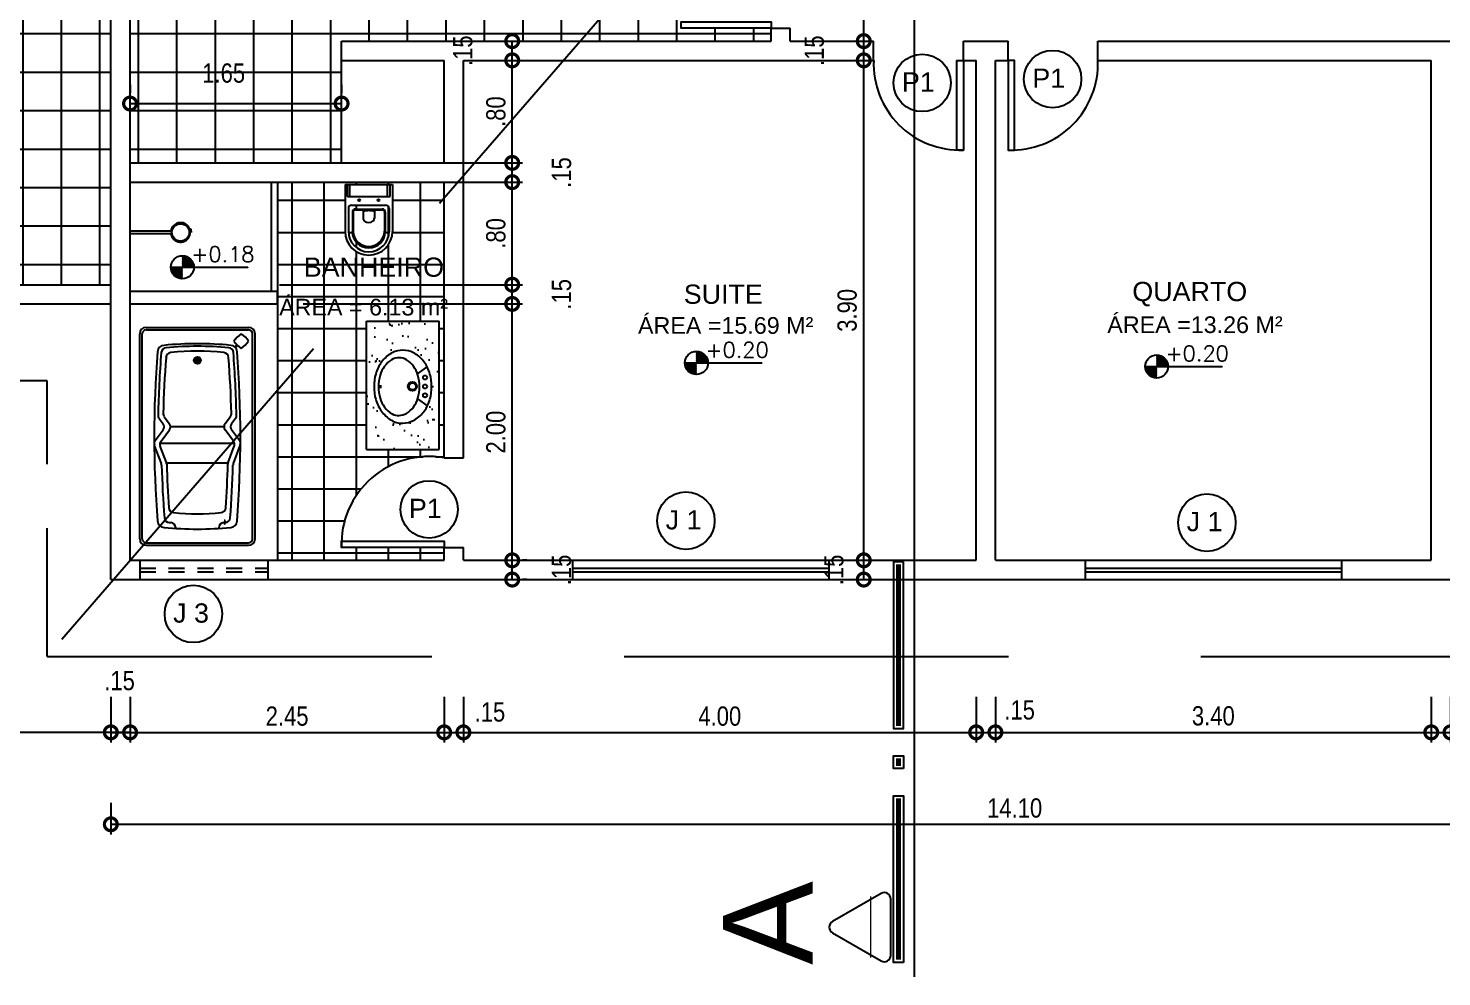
# Model space of a CAD drawing. Extents: x -109 to 1815, y -14679 to 345.
# Drawn here: x 87.94 to 98.97, y -5.56 to 1.84 of the extents above; entities that cross this region are included whole.
import ezdxf
from ezdxf.enums import TextEntityAlignment as Align

# ---------------------------------------------------------------- set-up
doc = ezdxf.new("R2010")
doc.units = 0
doc.header["$MEASUREMENT"] = 0
doc.linetypes.add('HIDDEN', pattern=[0.375, 0.25, -0.125])
doc.layers.get('0').update_dxf_attribs({"linetype": 'CONTINUOUS'})
doc.layers.get('DEFPOINTS').update_dxf_attribs({"linetype": 'CONTINUOUS'})
for name, color, linetype in [('corte-esq-ext', 1, 'CONTINUOUS'), ('ESPECARQ', 1, 'CONTINUOUS'), ('ESQUADRIA', 2, 'CONTINUOUS'), ('JANELA', 3, 'CONTINUOUS'), ('L_DECA', 7, 'CONTINUOUS'), ('PAREDE', 6, 'CONTINUOUS'), ('PEÇWC', 1, 'CONTINUOUS'), ('PILAR', 5, 'CONTINUOUS'), ('PORTA', 3, 'CONTINUOUS'), ('PROJCASA', 3, 'HIDDEN'), ('VARANDA', 1, 'CONTINUOUS')]:
    doc.layers.add(name, color=color, linetype=linetype)
doc.styles.add('CORTE', font='BOLD.SHX', dxfattribs={"height": 0.15})
doc.styles.add('PRANCHA', font='AVANT.SHX', dxfattribs={"height": 0.1})
doc.styles.add('REGUA120', font='arial.ttf')
doc.styles.add('SIMPLEX', font='techl___.ttf')
doc.styles.add('TFINOS', font='romans.shx', dxfattribs={"height": 0.1})
doc.dimstyles.new('50model', dxfattribs={"dimtxt": 0.15, "dimasz": 0.2, "dimexe": 0.08, "dimexo": 0.2, "dimgap": 0.05, "dimtad": 1, "dimzin": 4, "dimdsep": 46, "dimtxsty": 'SIMPLEX', "dimblk1": 'DOTSMALL', "dimblk2": 'DOTSMALL', "dimsah": 1, "dimcen": 0.2, "dimadec": 0, "dimazin": 0, "dimtfac": 1, "dimtmove": 2, "dimatfit": 3, "dimldrblk": 'DOTSMALL', "dimfxl": 1, "dimtvp": 1, "dimtolj": 1, "dimtzin": 0, "dimarcsym": 0})
pattern_1 = [(0, (0, 0), (0, 0.3), []), (90, (0, 0), (-0.3, 2e-17), [])]

# ---------------------------------------------------------------- blocks, each defined once
blk = doc.blocks.new('_DOTSMALL')
at = {"color": 0, "linetype": 'ByBlock', "ltscale": 0.05, "const_width": 0.5}
blk.add_lwpolyline([(-0.0625, 0, 1), (0.0625, 0, 1)], format="xyb", close=True, dxfattribs=at)
blk = doc.blocks.new('*D30')
at = {"layer": 'DEFPOINTS', "color": 0}
for p in [(88.585, -4), (102.685, -3.976), (102.685, -4.367)]:
    blk.add_point(p, dxfattribs=at)
at = {"layer": 'PORTA', "color": 0, "lineweight": -2}
for p, q in [((102.685, -4.176), (102.685, -4.447)), ((88.585, -4.2), (88.585, -4.447)), ((88.585, -4.367), (102.685, -4.367))]:
    blk.add_line(p, q, dxfattribs=at)
at = {"layer": 'PORTA', "color": 0, "lineweight": -2, "xscale": 0.2, "yscale": 0.2, "zscale": 0.2, "rotation": 180}
blk.add_blockref('_DOTSMALL', (88.585, -4.367), dxfattribs=at)
at = {"layer": 'PORTA', "color": 0, "lineweight": -2, "xscale": 0.2, "yscale": 0.2, "zscale": 0.2}
blk.add_blockref('_DOTSMALL', (102.685, -4.367), dxfattribs=at)
at = {"layer": 'PORTA', "color": 0, "insert": (95.635, -4.241), "char_height": 0.15, "attachment_point": 5, "style": 'SIMPLEX'}
blk.add_mtext('\\A1;14.10', dxfattribs=at)
blk = doc.blocks.new('*D26')
at = {"layer": 'DEFPOINTS', "color": 0}
for p in [(95.485, -3.174), (98.885, -3.174), (98.885, -3.65)]:
    blk.add_point(p, dxfattribs=at)
at = {"layer": 'PORTA', "color": 0, "lineweight": -2}
for p, q in [((95.485, -3.374), (95.485, -3.73)), ((98.885, -3.374), (98.885, -3.73)), ((95.485, -3.65), (98.885, -3.65))]:
    blk.add_line(p, q, dxfattribs=at)
at = {"layer": 'PORTA', "color": 0, "lineweight": -2, "xscale": 0.2, "yscale": 0.2, "zscale": 0.2, "rotation": 180}
blk.add_blockref('_DOTSMALL', (95.485, -3.65), dxfattribs=at)
at = {"layer": 'PORTA', "color": 0, "lineweight": -2, "xscale": 0.2, "yscale": 0.2, "zscale": 0.2}
blk.add_blockref('_DOTSMALL', (98.885, -3.65), dxfattribs=at)
at = {"layer": 'PORTA', "color": 0, "insert": (97.185, -3.522), "char_height": 0.15, "attachment_point": 5, "style": 'SIMPLEX'}
blk.add_mtext('\\A1;3.40', dxfattribs=at)
blk = doc.blocks.new('*D24')
at = {"layer": 'DEFPOINTS', "color": 0}
for p in [(91.335, -3.174), (95.335, -3.174), (95.335, -3.65)]:
    blk.add_point(p, dxfattribs=at)
at = {"layer": 'PORTA', "color": 0, "lineweight": -2}
for p, q in [((91.335, -3.374), (91.335, -3.73)), ((95.335, -3.374), (95.335, -3.73)), ((91.335, -3.65), (95.335, -3.65))]:
    blk.add_line(p, q, dxfattribs=at)
at = {"layer": 'PORTA', "color": 0, "lineweight": -2, "xscale": 0.2, "yscale": 0.2, "zscale": 0.2, "rotation": 180}
blk.add_blockref('_DOTSMALL', (91.335, -3.65), dxfattribs=at)
at = {"layer": 'PORTA', "color": 0, "lineweight": -2, "xscale": 0.2, "yscale": 0.2, "zscale": 0.2}
blk.add_blockref('_DOTSMALL', (95.335, -3.65), dxfattribs=at)
at = {"layer": 'PORTA', "color": 0, "insert": (93.335, -3.524), "char_height": 0.15, "attachment_point": 5, "style": 'SIMPLEX'}
blk.add_mtext('\\A1;4.00', dxfattribs=at)
blk = doc.blocks.new('*D23')
at = {"layer": 'DEFPOINTS', "color": 0}
for p in [(91.185, -3.174), (91.335, -3.174), (91.335, -3.65)]:
    blk.add_point(p, dxfattribs=at)
at = {"layer": 'PORTA', "color": 0, "lineweight": -2}
for p, q in [((91.185, -3.374), (91.185, -3.73)), ((91.335, -3.374), (91.335, -3.73)), ((91.185, -3.65), (91.335, -3.65))]:
    blk.add_line(p, q, dxfattribs=at)
at = {"layer": 'PORTA', "color": 0, "lineweight": -2, "xscale": 0.2, "yscale": 0.2, "zscale": 0.2, "rotation": 180}
blk.add_blockref('_DOTSMALL', (91.185, -3.65), dxfattribs=at)
at = {"layer": 'PORTA', "color": 0, "lineweight": -2, "xscale": 0.2, "yscale": 0.2, "zscale": 0.2}
blk.add_blockref('_DOTSMALL', (91.335, -3.65), dxfattribs=at)
at = {"layer": 'PORTA', "color": 0, "insert": (91.542, -3.492), "char_height": 0.15, "attachment_point": 5, "style": 'SIMPLEX'}
blk.add_mtext('\\A1;.15', dxfattribs=at)
blk = doc.blocks.new('*D22')
at = {"layer": 'DEFPOINTS', "color": 0}
for p in [(88.735, -3.174), (91.185, -3.174), (91.185, -3.65)]:
    blk.add_point(p, dxfattribs=at)
at = {"layer": 'PORTA', "color": 0, "lineweight": -2}
for p, q in [((88.735, -3.374), (88.735, -3.73)), ((91.185, -3.374), (91.185, -3.73)), ((88.735, -3.65), (91.185, -3.65))]:
    blk.add_line(p, q, dxfattribs=at)
at = {"layer": 'PORTA', "color": 0, "lineweight": -2, "xscale": 0.2, "yscale": 0.2, "zscale": 0.2, "rotation": 180}
blk.add_blockref('_DOTSMALL', (88.735, -3.65), dxfattribs=at)
at = {"layer": 'PORTA', "color": 0, "lineweight": -2, "xscale": 0.2, "yscale": 0.2, "zscale": 0.2}
blk.add_blockref('_DOTSMALL', (91.185, -3.65), dxfattribs=at)
at = {"layer": 'PORTA', "color": 0, "insert": (89.96, -3.524), "char_height": 0.15, "attachment_point": 5, "style": 'SIMPLEX'}
blk.add_mtext('\\A1;2.45', dxfattribs=at)
blk = doc.blocks.new('*D21')
at = {"layer": 'DEFPOINTS', "color": 0}
for p in [(88.585, -3.174), (88.735, -3.174), (88.735, -3.65)]:
    blk.add_point(p, dxfattribs=at)
at = {"layer": 'PORTA', "color": 0, "lineweight": -2}
for p, q in [((88.585, -3.374), (88.585, -3.73)), ((88.735, -3.374), (88.735, -3.73)), ((88.585, -3.65), (88.735, -3.65))]:
    blk.add_line(p, q, dxfattribs=at)
at = {"layer": 'PORTA', "color": 0, "lineweight": -2, "xscale": 0.2, "yscale": 0.2, "zscale": 0.2, "rotation": 180}
blk.add_blockref('_DOTSMALL', (88.585, -3.65), dxfattribs=at)
at = {"layer": 'PORTA', "color": 0, "lineweight": -2, "xscale": 0.2, "yscale": 0.2, "zscale": 0.2}
blk.add_blockref('_DOTSMALL', (88.735, -3.65), dxfattribs=at)
at = {"layer": 'PORTA', "color": 0, "insert": (88.653, -3.247), "char_height": 0.15, "attachment_point": 5, "style": 'SIMPLEX'}
blk.add_mtext('\\A1;.15', dxfattribs=at)
blk = doc.blocks.new('*D25')
at = {"layer": 'DEFPOINTS', "color": 0}
for p in [(95.335, -3.174), (95.485, -3.174), (95.485, -3.65)]:
    blk.add_point(p, dxfattribs=at)
at = {"layer": 'PORTA', "color": 0, "lineweight": -2}
for p, q in [((95.335, -3.374), (95.335, -3.73)), ((95.485, -3.374), (95.485, -3.73)), ((95.335, -3.65), (95.485, -3.65))]:
    blk.add_line(p, q, dxfattribs=at)
at = {"layer": 'PORTA', "color": 0, "lineweight": -2, "xscale": 0.2, "yscale": 0.2, "zscale": 0.2, "rotation": 180}
blk.add_blockref('_DOTSMALL', (95.335, -3.65), dxfattribs=at)
at = {"layer": 'PORTA', "color": 0, "lineweight": -2, "xscale": 0.2, "yscale": 0.2, "zscale": 0.2}
blk.add_blockref('_DOTSMALL', (95.485, -3.65), dxfattribs=at)
at = {"layer": 'PORTA', "color": 0, "insert": (95.674, -3.476), "char_height": 0.15, "attachment_point": 5, "style": 'SIMPLEX'}
blk.add_mtext('\\A1;.15', dxfattribs=at)
blk = doc.blocks.new('*D27')
at = {"layer": 'DEFPOINTS', "color": 0}
for p in [(98.885, -3.174), (99.035, -3.174), (99.035, -3.65)]:
    blk.add_point(p, dxfattribs=at)
at = {"layer": 'PORTA', "color": 0, "lineweight": -2}
for p, q in [((98.885, -3.374), (98.885, -3.73)), ((99.035, -3.374), (99.035, -3.73)), ((98.885, -3.65), (99.035, -3.65))]:
    blk.add_line(p, q, dxfattribs=at)
at = {"layer": 'PORTA', "color": 0, "lineweight": -2, "xscale": 0.2, "yscale": 0.2, "zscale": 0.2, "rotation": 180}
blk.add_blockref('_DOTSMALL', (98.885, -3.65), dxfattribs=at)
at = {"layer": 'PORTA', "color": 0, "lineweight": -2, "xscale": 0.2, "yscale": 0.2, "zscale": 0.2}
blk.add_blockref('_DOTSMALL', (99.035, -3.65), dxfattribs=at)
at = {"layer": 'PORTA', "color": 0, "insert": (99.22, -3.492), "char_height": 0.15, "attachment_point": 5, "style": 'SIMPLEX'}
blk.add_mtext('\\A1;.15', dxfattribs=at)
blk = doc.blocks.new('CORTE-D')
blk.add_lwpolyline([(2.587, 0.135), (2.806, 0.515, -0.57735), (2.893, 0.515), (3.112, 0.135, -0.57735), (3.069, 0.06), (2.63, 0.06, -0.57735)], format="xyb", close=True)
at = {"const_width": 0.01}
blk.add_lwpolyline([(3.088, 0.216), (2.608, 0.216)], dxfattribs=at)
for points in [[(0, -0.04), (0, 0.04), (1.3, 0.04), (1.3, -0.04)], [(1.612, -0.04), (1.612, 0.04), (1.512, 0.04), (1.512, -0.04)], [(3.124, -0.04), (3.124, 0.04), (1.824, 0.04), (1.824, -0.04)]]:
    blk.add_lwpolyline(points, close=True)
at = {"const_width": 0.02}
for points in [[(0.03, -0.01), (0.03, 0.01), (1.27, 0.01), (1.27, -0.01)], [(1.582, -0.01), (1.582, 0.01), (1.542, 0.01), (1.542, -0.01)], [(3.094, -0.01), (3.094, 0.01), (1.854, 0.01), (1.854, -0.01)]]:
    blk.add_lwpolyline(points, close=True, dxfattribs=at)
for tag, height, style, p in [('01', 0.15, 'CORTE', (2.849, 0.24)), ('00/00', 0.1, 'PRANCHA', (2.852, 0.091))]:
    blk.add_attdef(tag, text='', height=height, dxfattribs=dict(style=style)).set_placement(p, align=Align.CENTER)
blk = doc.blocks.new('*D67')
at = {"layer": 'DEFPOINTS', "color": 0}
for p in [(94.458, -2.308), (94.519, -2.308), (94.519, -2.458)]:
    blk.add_point(p, dxfattribs=at)
at = {"layer": 'PORTA', "color": 0, "lineweight": -2}
for p, q in [((94.319, -2.308), (94.378, -2.308)), ((94.458, -2.458), (94.458, -2.308)), ((94.319, -2.458), (94.378, -2.458))]:
    blk.add_line(p, q, dxfattribs=at)
at = {"layer": 'PORTA', "color": 0, "lineweight": -2, "xscale": 0.2, "yscale": 0.2, "zscale": 0.2}
for p, rotation in [((94.458, -2.308), 90), ((94.458, -2.458), 270)]:
    blk.add_blockref('_DOTSMALL', p, dxfattribs=dict(at, rotation=rotation))
at = {"layer": 'PORTA', "color": 0, "insert": (94.226, -2.383), "char_height": 0.15, "attachment_point": 5, "rotation": 90, "style": 'SIMPLEX'}
blk.add_mtext('\\A1;.15', dxfattribs=at)
blk = doc.blocks.new('*D68')
at = {"layer": 'DEFPOINTS', "color": 0}
for p in [(94.458, 1.592), (94.458, 1.592), (94.519, -2.308)]:
    blk.add_point(p, dxfattribs=at)
at = {"layer": 'PORTA', "color": 0, "lineweight": -2}
for p, q in [((94.258, 1.592), (94.378, 1.592)), ((94.458, -2.308), (94.458, 1.592)), ((94.319, -2.308), (94.378, -2.308))]:
    blk.add_line(p, q, dxfattribs=at)
at = {"layer": 'PORTA', "color": 0, "lineweight": -2, "xscale": 0.2, "yscale": 0.2, "zscale": 0.2}
for p, rotation in [((94.458, 1.592), 90), ((94.458, -2.308), 270)]:
    blk.add_blockref('_DOTSMALL', p, dxfattribs=dict(at, rotation=rotation))
at = {"layer": 'PORTA', "color": 0, "insert": (94.329, -0.358), "char_height": 0.15, "attachment_point": 5, "rotation": 90, "style": 'SIMPLEX'}
blk.add_mtext('\\A1;3.90', dxfattribs=at)
blk = doc.blocks.new('*D69')
at = {"layer": 'DEFPOINTS', "color": 0}
for p in [(94.458, 1.742), (94.458, 1.742), (94.458, 1.592)]:
    blk.add_point(p, dxfattribs=at)
at = {"layer": 'PORTA', "color": 0, "lineweight": -2}
for p, q in [((94.258, 1.742), (94.378, 1.742)), ((94.458, 1.592), (94.458, 1.742)), ((94.258, 1.592), (94.378, 1.592))]:
    blk.add_line(p, q, dxfattribs=at)
at = {"layer": 'PORTA', "color": 0, "lineweight": -2, "xscale": 0.2, "yscale": 0.2, "zscale": 0.2}
for p, rotation in [((94.458, 1.742), 90), ((94.458, 1.592), 270)]:
    blk.add_blockref('_DOTSMALL', p, dxfattribs=dict(at, rotation=rotation))
at = {"layer": 'PORTA', "color": 0, "insert": (94.073, 1.667), "char_height": 0.15, "attachment_point": 5, "rotation": 90, "style": 'SIMPLEX'}
blk.add_mtext('\\A1;.15', dxfattribs=at)
blk = doc.blocks.new('*D70')
at = {"layer": 'DEFPOINTS', "color": 0}
for p in [(94.458, 2.742), (94.458, 2.742), (94.458, 1.742)]:
    blk.add_point(p, dxfattribs=at)
at = {"layer": 'PORTA', "color": 0, "lineweight": -2}
for p, q in [((94.258, 2.742), (94.378, 2.742)), ((94.458, 1.742), (94.458, 2.742)), ((94.258, 1.742), (94.378, 1.742))]:
    blk.add_line(p, q, dxfattribs=at)
at = {"layer": 'PORTA', "color": 0, "lineweight": -2, "xscale": 0.2, "yscale": 0.2, "zscale": 0.2}
for p, rotation in [((94.458, 2.742), 90), ((94.458, 1.742), 270)]:
    blk.add_blockref('_DOTSMALL', p, dxfattribs=dict(at, rotation=rotation))
at = {"layer": 'PORTA', "color": 0, "insert": (94.332, 2.242), "char_height": 0.15, "attachment_point": 5, "rotation": 90, "style": 'SIMPLEX'}
blk.add_mtext('\\A1;1.00', dxfattribs=at)
blk = doc.blocks.new('*D79')
at = {"layer": 'DEFPOINTS', "color": 0}
for p in [(91.629, -2.308), (91.716, -2.308), (91.629, -2.458)]:
    blk.add_point(p, dxfattribs=at)
at = {"layer": 'PORTA', "color": 0, "lineweight": -2}
for p, q in [((91.716, -2.458), (91.716, -2.308)), ((91.829, -2.308), (91.796, -2.308)), ((91.829, -2.458), (91.796, -2.458))]:
    blk.add_line(p, q, dxfattribs=at)
at = {"layer": 'PORTA', "color": 0, "lineweight": -2, "xscale": 0.2, "yscale": 0.2, "zscale": 0.2}
for p, rotation in [((91.716, -2.308), 90), ((91.716, -2.458), 270)]:
    blk.add_blockref('_DOTSMALL', p, dxfattribs=dict(at, rotation=rotation))
at = {"layer": 'PORTA', "color": 0, "insert": (92.101, -2.383), "char_height": 0.15, "attachment_point": 5, "rotation": 90, "style": 'SIMPLEX'}
blk.add_mtext('\\A1;.15', dxfattribs=at)
blk = doc.blocks.new('*D80')
at = {"layer": 'DEFPOINTS', "color": 0}
for p in [(89.885, -0.308), (91.716, -0.308), (91.629, -2.308)]:
    blk.add_point(p, dxfattribs=at)
at = {"layer": 'PORTA', "color": 0, "lineweight": -2}
for p, q in [((90.085, -0.308), (91.796, -0.308)), ((91.716, -2.308), (91.716, -0.308)), ((91.829, -2.308), (91.796, -2.308))]:
    blk.add_line(p, q, dxfattribs=at)
at = {"layer": 'PORTA', "color": 0, "lineweight": -2, "xscale": 0.2, "yscale": 0.2, "zscale": 0.2}
for p, rotation in [((91.716, -0.308), 90), ((91.716, -2.308), 270)]:
    blk.add_blockref('_DOTSMALL', p, dxfattribs=dict(at, rotation=rotation))
at = {"layer": 'PORTA', "color": 0, "insert": (91.589, -1.308), "char_height": 0.15, "attachment_point": 5, "rotation": 90, "style": 'SIMPLEX'}
blk.add_mtext('\\A1;2.00', dxfattribs=at)
blk = doc.blocks.new('*D81')
at = {"layer": 'DEFPOINTS', "color": 0}
for p in [(89.7, -0.158), (91.716, -0.158), (89.885, -0.308)]:
    blk.add_point(p, dxfattribs=at)
at = {"layer": 'PORTA', "color": 0, "lineweight": -2}
for p, q in [((89.9, -0.158), (91.796, -0.158)), ((91.716, -0.308), (91.716, -0.158)), ((90.085, -0.308), (91.796, -0.308))]:
    blk.add_line(p, q, dxfattribs=at)
at = {"layer": 'PORTA', "color": 0, "lineweight": -2, "xscale": 0.2, "yscale": 0.2, "zscale": 0.2}
for p, rotation in [((91.716, -0.158), 90), ((91.716, -0.308), 270)]:
    blk.add_blockref('_DOTSMALL', p, dxfattribs=dict(at, rotation=rotation))
at = {"layer": 'PORTA', "color": 0, "insert": (92.101, -0.233), "char_height": 0.15, "attachment_point": 5, "rotation": 90, "style": 'SIMPLEX'}
blk.add_mtext('\\A1;.15', dxfattribs=at)
blk = doc.blocks.new('*D82')
at = {"layer": 'DEFPOINTS', "color": 0}
for p in [(89.885, 0.642), (91.716, 0.642), (89.7, -0.158)]:
    blk.add_point(p, dxfattribs=at)
at = {"layer": 'PORTA', "color": 0, "lineweight": -2}
for p, q in [((90.085, 0.642), (91.796, 0.642)), ((91.716, -0.158), (91.716, 0.642)), ((89.9, -0.158), (91.796, -0.158))]:
    blk.add_line(p, q, dxfattribs=at)
at = {"layer": 'PORTA', "color": 0, "lineweight": -2, "xscale": 0.2, "yscale": 0.2, "zscale": 0.2}
for p, rotation in [((91.716, 0.642), 90), ((91.716, -0.158), 270)]:
    blk.add_blockref('_DOTSMALL', p, dxfattribs=dict(at, rotation=rotation))
at = {"layer": 'PORTA', "color": 0, "insert": (91.589, 0.242), "char_height": 0.15, "attachment_point": 5, "rotation": 90, "style": 'SIMPLEX'}
blk.add_mtext('\\A1;.80', dxfattribs=at)
blk = doc.blocks.new('*D83')
at = {"layer": 'DEFPOINTS', "color": 0}
for p in [(89.735, 0.792), (91.716, 0.792), (89.885, 0.642)]:
    blk.add_point(p, dxfattribs=at)
at = {"layer": 'PORTA', "color": 0, "lineweight": -2}
for p, q in [((89.935, 0.792), (91.796, 0.792)), ((91.716, 0.642), (91.716, 0.792)), ((90.085, 0.642), (91.796, 0.642))]:
    blk.add_line(p, q, dxfattribs=at)
at = {"layer": 'PORTA', "color": 0, "lineweight": -2, "xscale": 0.2, "yscale": 0.2, "zscale": 0.2}
for p, rotation in [((91.716, 0.792), 90), ((91.716, 0.642), 270)]:
    blk.add_blockref('_DOTSMALL', p, dxfattribs=dict(at, rotation=rotation))
at = {"layer": 'PORTA', "color": 0, "insert": (92.101, 0.717), "char_height": 0.15, "attachment_point": 5, "rotation": 90, "style": 'SIMPLEX'}
blk.add_mtext('\\A1;.15', dxfattribs=at)
blk = doc.blocks.new('*D84')
at = {"layer": 'DEFPOINTS', "color": 0}
for p in [(91.185, 1.592), (91.716, 1.592), (89.735, 0.792)]:
    blk.add_point(p, dxfattribs=at)
at = {"layer": 'PORTA', "color": 0, "lineweight": -2}
for p, q in [((91.385, 1.592), (91.796, 1.592)), ((91.716, 0.792), (91.716, 1.592)), ((89.935, 0.792), (91.796, 0.792))]:
    blk.add_line(p, q, dxfattribs=at)
at = {"layer": 'PORTA', "color": 0, "lineweight": -2, "xscale": 0.2, "yscale": 0.2, "zscale": 0.2}
for p, rotation in [((91.716, 1.592), 90), ((91.716, 0.792), 270)]:
    blk.add_blockref('_DOTSMALL', p, dxfattribs=dict(at, rotation=rotation))
at = {"layer": 'PORTA', "color": 0, "insert": (91.589, 1.192), "char_height": 0.15, "attachment_point": 5, "rotation": 90, "style": 'SIMPLEX'}
blk.add_mtext('\\A1;.80', dxfattribs=at)
blk = doc.blocks.new('*D85')
at = {"layer": 'DEFPOINTS', "color": 0}
for p in [(91.716, 1.742), (91.8, 1.742), (91.185, 1.592)]:
    blk.add_point(p, dxfattribs=at)
at = {"layer": 'PORTA', "color": 0, "lineweight": -2}
for p, q in [((91.6, 1.742), (91.636, 1.742)), ((91.716, 1.592), (91.716, 1.742)), ((91.385, 1.592), (91.796, 1.592))]:
    blk.add_line(p, q, dxfattribs=at)
at = {"layer": 'PORTA', "color": 0, "lineweight": -2, "xscale": 0.2, "yscale": 0.2, "zscale": 0.2}
for p, rotation in [((91.716, 1.742), 90), ((91.716, 1.592), 270)]:
    blk.add_blockref('_DOTSMALL', p, dxfattribs=dict(at, rotation=rotation))
at = {"layer": 'PORTA', "color": 0, "insert": (91.331, 1.667), "char_height": 0.15, "attachment_point": 5, "rotation": 90, "style": 'SIMPLEX'}
blk.add_mtext('\\A1;.15', dxfattribs=at)
blk = doc.blocks.new('*D86')
at = {"layer": 'DEFPOINTS', "color": 0}
for p in [(90.385, 1.255), (88.735, 1.2), (90.385, 1.2)]:
    blk.add_point(p, dxfattribs=at)
at = {"layer": 'PORTA', "color": 0, "lineweight": -2}
for p, q in [((88.735, 1.4), (88.735, 1.335)), ((90.385, 1.4), (90.385, 1.335)), ((88.735, 1.255), (90.385, 1.255))]:
    blk.add_line(p, q, dxfattribs=at)
at = {"layer": 'PORTA', "color": 0, "lineweight": -2, "xscale": 0.2, "yscale": 0.2, "zscale": 0.2, "rotation": 180}
blk.add_blockref('_DOTSMALL', (88.735, 1.255), dxfattribs=at)
at = {"layer": 'PORTA', "color": 0, "lineweight": -2, "xscale": 0.2, "yscale": 0.2, "zscale": 0.2}
blk.add_blockref('_DOTSMALL', (90.385, 1.255), dxfattribs=at)
at = {"layer": 'PORTA', "color": 0, "insert": (89.465, 1.492), "char_height": 0.15, "attachment_point": 5, "style": 'SIMPLEX'}
blk.add_mtext('\\A1;1.65', dxfattribs=at)
blk = doc.blocks.new('*D99')
at = {"layer": 'DEFPOINTS', "color": 0}
for p in [(84.66, -2.726), (88.735, -3.174), (84.66, -3.65)]:
    blk.add_point(p, dxfattribs=at)
at = {"layer": 'PORTA', "color": 0, "lineweight": -2}
for p, q in [((84.66, -2.926), (84.66, -3.73)), ((88.735, -3.374), (88.735, -3.73)), ((88.735, -3.65), (84.66, -3.65))]:
    blk.add_line(p, q, dxfattribs=at)
at = {"layer": 'PORTA', "color": 0, "lineweight": -2, "xscale": 0.2, "yscale": 0.2, "zscale": 0.2, "rotation": 180}
blk.add_blockref('_DOTSMALL', (84.66, -3.65), dxfattribs=at)
at = {"layer": 'PORTA', "color": 0, "lineweight": -2, "xscale": 0.2, "yscale": 0.2, "zscale": 0.2}
blk.add_blockref('_DOTSMALL', (88.735, -3.65), dxfattribs=at)
at = {"layer": 'PORTA', "color": 0, "insert": (86.697, -3.523), "char_height": 0.15, "attachment_point": 5, "style": 'SIMPLEX'}
blk.add_mtext('\\A1;4.08', dxfattribs=at)
blk = doc.blocks.new('Bel10')
at = {"layer": 'L_DECA'}
for p, q in [((-18.5, -7.5), (-18.5, -44)), ((-18.5, -7.5), (18.5, -7.5)), ((18.5, -7.5), (18.5, -44))]:
    blk.add_line(p, q, dxfattribs=at)
at = {"layer": 'L_DECA', "color": 1}
for p, q in [((-16.6, -16.8), (-16.6, -7.5)), ((-14.7, -16.8), (-14.7, -7.5)), ((14.7, -16.8), (14.7, -7.5)), ((16.6, -16.8), (16.6, -7.5)), ((-16.6, -16.8), (16.6, -16.8)), ((-15.9, -26.1), (-15.9, -44)), ((-13.4, -23.6), (13.4, -23.6)), ((-12.8, -29.1), (-12.8, -45.1)), ((-12.2, -29.1), (-12.2, -44)), ((-10.3, -26.6), (10.4, -26.6)), ((-10.3, -27.2), (10.4, -27.2)), ((-4.4, -28.3), (-4.4, -33.8)), ((4.4, -32.3), (4.3, -32.3)), ((4.4, -28.3), (4.4, -33.8)), ((12.3, -29.1), (12.3, -44)), ((12.9, -29.1), (12.9, -45.1)), ((15.9, -26.1), (15.9, -44))]:
    blk.add_line(p, q, dxfattribs=at)
for centre in [(-7.5, -19.6), (7.5, -19.6)]:
    blk.add_circle(centre, 0.75, dxfattribs=at)
for centre, radius, start, end in [((-13.4, -26.1), 2.5, 90, 180), ((-10.3, -29.1), 2.5, 90, 180), ((-10.3, -29.1), 1.9, 90, 180), ((0.6, -52.2), 24.4, 91.4264, 101.8331), ((-0.6, -52.2), 24.4, 78.1669, 88.5736), ((10.4, -29.1), 2.5, 0, 90), ((10.4, -29.1), 1.9, 0, 90), ((13.4, -26.1), 2.5, 0, 90), ((0, -44), 15.9, 180, 0), ((0, -44), 12.9, 180, 0), ((0, -43.4), 12.3, 182.6006, 357.3994), ((-1.7, -33.8), 2.7, 180, 229.1678), ((0, -31.8), 5.3, 229.1678, 310.8322), ((1.7, -33.8), 2.7, 310.8322, 0)]:
    blk.add_arc(centre, radius, start, end, dxfattribs=at)
at = {"layer": 'L_DECA'}
blk.add_arc((0, -44), 18.5, 180, 0, dxfattribs=at)

msp = doc.modelspace()

# ---------------------------------------------------------------- hatches: boundary and pattern name
at = {"layer": 'PORTA'}
h = msp.add_hatch(dxfattribs=at)
h.set_pattern_fill('_USER,_O', color=1, scale=0.3, double=1, pattern_type=0)
h.set_pattern_definition(pattern_1)
h.paths.add_polyline_path([(92.246, 1.742), (93.113, 2.742), (91.428, 4.32), (89.446, 4.32), (89.446, 2.755), (88.816, 2.755), (88.816, 4.32), (88.735, 4.32), (88.735, 3.166), (88.735, 0.792), (90.385, 0.792), (90.385, 1.592), (90.385, 1.742)])
h.paths.add_polyline_path([(93.113, 2.742), (93.735, 2.742), (93.735, 3.516), (93.735, 4.32), (91.428, 4.32)])
h.paths.add_polyline_path([(93.735, 2.542), (93.735, 2.742), (93.113, 2.742), (92.246, 1.742), (93.735, 1.742), (93.735, 1.842), (93.035, 1.842, -0.43607)])
h.paths.add_polyline_path([(91.217, 1.516), (91.217, 1.819), (91.445, 1.819), (91.445, 1.516)], flags=25)
h.paths.add_polyline_path([(89.211, 1.606), (89.718, 1.606), (89.718, 1.378), (89.211, 1.378)], flags=24)
h = msp.add_hatch(dxfattribs=at)
h.set_pattern_fill('_USER,_O', color=1, scale=0.3, double=1, pattern_type=0)
h.set_pattern_definition(pattern_1)
h.paths.add_polyline_path([(88.585, -0.158), (88.585, 2.042), (85.735, 2.042), (85.735, 2.192), (84.66, 2.192), (84.66, -0.158), (84.735, -0.158)])
h.paths.add_polyline_path([(85.883, 1.456, -0.414214), (85.847, 1.492), (85.847, 2.038), (86.543, 2.038), (87.191, 2.038), (87.191, 1.492, -0.414214), (87.155, 1.456), (86.519, 1.456)], flags=16)
h.paths.add_polyline_path([(85.922, 1.67), (85.895, 1.67), (85.895, 1.704), (85.895, 1.966, -0.414214), (85.919, 1.99), (86.483, 1.99, -0.414214), (86.507, 1.966), (86.507, 1.706), (86.507, 1.67), (86.478, 1.67)], flags=0)
h.paths.add_polyline_path([(86.531, 1.704), (86.531, 1.966, -0.414214), (86.555, 1.99), (87.119, 1.99, -0.414214), (87.143, 1.966), (87.143, 1.706), (87.143, 1.67), (87.116, 1.67), (86.56, 1.67), (86.531, 1.67)], flags=0)
h.paths.add_polyline_path([(86.167, 1.834, -1), (86.234, 1.834, -1)], flags=0)
h.paths.add_polyline_path([(86.803, 1.834, -1), (86.87, 1.834, -1)], flags=0)
h = msp.add_hatch(dxfattribs=at)
h.set_pattern_fill('_USER,_O', color=1, scale=0.25, double=1, pattern_type=0)
h.set_pattern_definition([(0, (0, 0), (0, 0.25), []), (90, (0, 0), (-0.25, 2e-17), [])])
h.paths.add_polyline_path([(91.185, 0.517), (91.185, 0.642), (89.885, 0.642), (89.885, -0.984)])
h.paths.add_polyline_path([(90.412, 0.258), (90.412, 0.623), (90.782, 0.623), (90.782, 0.258, -1)], flags=16)
h.paths.add_polyline_path([(90.438, 0.258), (90.438, 0.437, -0.414214), (90.463, 0.462), (90.731, 0.462, -0.414214), (90.756, 0.437), (90.756, 0.258, -1)], flags=17)
h.paths.add_polyline_path([(90.469, 0.247), (90.469, 0.407, -0.414214), (90.494, 0.432), (90.701, 0.432, -0.414214), (90.726, 0.407), (90.726, 0.247, -0.915589)], flags=16)
h.paths.add_polyline_path([(90.475, 0.258), (90.475, 0.407, -0.414214), (90.494, 0.426), (90.701, 0.426, -0.414214), (90.72, 0.407), (90.72, 0.258, -0.955612)], flags=0)
h.paths.add_polyline_path([(90.563, 0.34, -0.217888), (90.553, 0.361), (90.553, 0.415, -0.045439), (90.597, 0.42, -0.045439), (90.641, 0.415), (90.641, 0.361, -0.217888), (90.632, 0.34, -0.372217)], flags=0)
h.paths.add_polyline_path([(90.515, 0.502, -1), (90.53, 0.502, -1)], flags=17)
h.paths.add_polyline_path([(90.665, 0.502, -1), (90.68, 0.502, -1)], flags=17)
h.paths.add_polyline_path([(91.185, 0.517), (89.885, -0.984), (89.885, -2.308), (91.035, -2.308), (91.185, -2.308), (91.185, -2.208), (90.385, -2.208, -0.475944), (91.185, -1.508)])
h.paths.add_polyline_path([(90.58, -0.443), (91.146, -0.443), (91.146, -1.443), (90.58, -1.443)], flags=16)
h.paths.add_polyline_path([(90.656, -0.841, -0.088288), (90.704, -0.752, -0.105215), (90.78, -0.689, -0.121388), (90.863, -0.669, -0.121388), (90.946, -0.689, -0.105215), (91.022, -0.752, -0.088288), (91.07, -0.841, -0.079177), (91.087, -0.953, -0.079177), (91.07, -1.065, -0.088288), (91.022, -1.154, -0.105215), (90.946, -1.217, -0.121388), (90.863, -1.238, -0.14205), (90.785, -1.222, -0.105215), (90.704, -1.154, -0.088288), (90.656, -1.065, -0.079177), (90.638, -0.953, -0.079177)], flags=0)
h.paths.add_polyline_path([(90.686, -0.864, -0.083114), (90.72, -0.794, -0.106704), (90.775, -0.744, -0.13263), (90.833, -0.728, -0.13263), (90.891, -0.744, -0.106704), (90.946, -0.794, -0.083114), (90.98, -0.864, -0.071735), (90.993, -0.953, -0.077767), (90.978, -1.049), (90.978, -1.049, -0.07505), (90.946, -1.112, -0.106704), (90.891, -1.162, -0.13263), (90.833, -1.178, -0.154551), (90.779, -1.166, -0.106704), (90.72, -1.112, -0.083114), (90.686, -1.042, -0.071735), (90.673, -0.953, -0.071735)], flags=0)
h.paths.add_polyline_path([(90.973, -0.951, -1), (90.902, -0.951, -1)], flags=0)
h.paths.add_polyline_path([(90.965, -0.951, -1), (90.911, -0.951, -1)], flags=17)
h.paths.add_polyline_path([(91.02, -0.882, -1), (91.051, -0.882, -1)], flags=17)
h.paths.add_polyline_path([(91.051, -0.952, -1), (91.02, -0.952, -1)], flags=17)
h.paths.add_polyline_path([(91.051, -1.021, -1), (91.02, -1.021, -1)], flags=0)
h.paths.add_polyline_path([(90.04, -0.137), (91.223, -0.137), (91.223, 0.096), (90.04, 0.096)], flags=9)
h = msp.add_hatch(dxfattribs=at)
h.set_pattern_fill('ANSI31', color=1, scale=0.0012, style=0)
h.set_pattern_definition([(45, (72.855252, -15.773271), (-0.00269407684, 0.00269407684), [])])
h.paths.add_polyline_path([(89.233, -0.022, 0.414214), (89.143, 0.068), (89.143, -0.022)])
h.paths.add_polyline_path([(89.053, -0.022, 0.414214), (89.143, -0.112), (89.143, -0.022)])
h = msp.add_hatch(dxfattribs=at)
h.set_pattern_fill('AR-SAND,_O', color=1, scale=0.1, double=1)
h.set_pattern_definition([(37.5, (0, 0), (-0.00629934, 0.19268238), [0, -0.152, 0, -0.17, 0, -0.1625]), (7.5, (0, 0), (0.1769777, 0.2822146), [0, -0.082, 0, -0.137, 0, -0.0525]), (327.5, (-0.123, 0), (0.3114142, 0.0005659), [0, -0.05, 0, -0.18, 0, -0.235]), (317.5, (-0.123, 0), (0.30061266, 0.08776756), [0, -0.025, 0, -0.118, 0, -0.135])])
h.paths.add_polyline_path([(91.146, -0.443), (90.58, -0.443), (90.58, -1.443), (91.146, -1.443)])
h.paths.add_polyline_path([(90.863, -0.669, -0.121388), (90.946, -0.689, -0.105215), (91.022, -0.752, -0.088288), (91.07, -0.841, -0.079177), (91.087, -0.953, -0.079177), (91.07, -1.065, -0.088288), (91.022, -1.154, -0.105215), (90.946, -1.217, -0.121388), (90.863, -1.238, -0.14205), (90.785, -1.222, -0.105215), (90.704, -1.154, -0.088288), (90.656, -1.065, -0.079177), (90.638, -0.953, -0.079177), (90.656, -0.841, -0.088288), (90.704, -0.752, -0.105215), (90.78, -0.689, -0.121388)], flags=16)
h.paths.add_polyline_path([(90.833, -0.728, -0.13263), (90.891, -0.744, -0.106704), (90.946, -0.794, -0.083114), (90.98, -0.864, -0.071735), (90.993, -0.953, -0.077767), (90.978, -1.049), (90.978, -1.049, -0.07505), (90.946, -1.112, -0.106704), (90.891, -1.162, -0.13263), (90.833, -1.178, -0.154551), (90.779, -1.166, -0.106704), (90.72, -1.112, -0.083114), (90.686, -1.042, -0.071735), (90.673, -0.953, -0.071735), (90.686, -0.864, -0.083114), (90.72, -0.794, -0.106704), (90.775, -0.744, -0.13263)], flags=0)
h.paths.add_polyline_path([(90.973, -0.951, -1), (90.902, -0.951, -1)], flags=0)
h.paths.add_polyline_path([(90.965, -0.951, -1), (90.911, -0.951, -1)], flags=0)
h.paths.add_polyline_path([(91.051, -0.882, -1), (91.02, -0.882, -1)], flags=0)
h.paths.add_polyline_path([(91.051, -0.952, -1), (91.02, -0.952, -1)], flags=0)
h.paths.add_polyline_path([(91.051, -1.021, -1), (91.02, -1.021, -1)], flags=0)
h = msp.add_hatch(dxfattribs=at)
h.set_pattern_fill('ANSI31', color=1, scale=0.0012, style=0)
h.set_pattern_definition([(45, (76.8655543, -16.5199805), (-0.00269407684, 0.00269407684), [])])
h.paths.add_polyline_path([(93.243, -0.768, 0.414214), (93.153, -0.678), (93.153, -0.768)])
h.paths.add_polyline_path([(93.063, -0.768, 0.414214), (93.153, -0.858), (93.153, -0.768)])
h = msp.add_hatch(dxfattribs=at)
h.set_pattern_fill('ANSI31', color=1, scale=0.0012, style=0)
h.set_pattern_definition([(45, (80.4552688, -16.54731), (-0.00269407684, 0.00269407684), [])])
h.paths.add_polyline_path([(96.833, -0.796, 0.414214), (96.743, -0.706), (96.743, -0.796)])
h.paths.add_polyline_path([(96.653, -0.796, 0.414214), (96.743, -0.886), (96.743, -0.796)])

# ---------------------------------------------------------------- linework, layer by layer
at = {"layer": 'corte-esq-ext'}
msp.add_line((94.853, -5.556), (94.853, 12.94), dxfattribs=at)
at = {"layer": 'ESQUADRIA'}
for p, q in [((88.81, -2.308), (89.81, -2.308)), ((92.185, -2.308), (94.185, -2.308)), ((96.185, -2.308), (98.185, -2.308)), ((88.81, -2.458), (89.81, -2.458)), ((92.185, -2.458), (94.185, -2.458)), ((96.185, -2.458), (98.185, -2.458))]:
    msp.add_line(p, q, dxfattribs=at)
at = {"layer": 'JANELA', "color": 3}
for p, q in [((92.185, -2.368), (94.185, -2.368)), ((92.185, -2.398), (94.185, -2.398)), ((92.185, -2.398), (94.185, -2.398)), ((96.185, -2.368), (98.185, -2.368)), ((96.185, -2.398), (98.185, -2.398)), ((96.185, -2.398), (98.185, -2.398))]:
    msp.add_line(p, q, dxfattribs=at)
at = {"layer": 'PAREDE'}
for p, q in [((88.585, -2.458), (88.585, 3.166)), ((88.735, -0.308), (88.735, 3.166)), ((88.735, 1.742), (88.735, 2.442)), ((93.735, 1.842), (93.885, 1.842)), ((93.735, 1.742), (93.735, 1.842)), ((93.885, 1.742), (93.885, 1.842)), ((90.385, 1.742), (93.735, 1.742)), ((90.385, 1.592), (90.385, 1.742)), ((93.885, 1.742), (94.535, 1.742)), ((94.535, 1.592), (94.535, 1.742)), ((95.235, 1.742), (95.585, 1.742)), ((95.235, 1.592), (95.235, 1.742)), ((95.585, 1.592), (95.585, 1.742)), ((96.285, 1.742), (99.035, 1.742)), ((96.285, 1.592), (96.285, 1.742)), ((88.735, 0.792), (88.735, 1.592)), ((90.385, 1.592), (91.035, 1.592)), ((91.035, 1.592), (91.185, 1.592)), ((91.185, 0.792), (91.185, 1.592)), ((91.335, 1.592), (94.535, 1.592)), ((91.335, -1.508), (91.335, 1.592)), ((91.335, -1.508), (91.335, 1.592)), ((91.335, -1.508), (91.335, 1.592)), ((95.235, 1.592), (95.335, 1.592)), ((95.235, 1.592), (95.335, 1.592)), ((95.335, -2.308), (95.335, 1.592)), ((95.485, 1.592), (95.585, 1.592)), ((95.485, -2.308), (95.485, 1.592)), ((96.285, 1.592), (98.885, 1.592)), ((98.885, -2.308), (98.885, 1.592)), ((88.735, 0.792), (91.185, 0.792)), ((89.735, 0.792), (91.185, 0.792)), ((88.735, 0.642), (91.185, 0.642)), ((91.185, -1.508), (91.185, 0.642)), ((88.735, -0.208), (89.885, -0.208)), ((88.735, -0.308), (89.885, -0.308)), ((88.735, -2.308), (88.735, -0.308)), ((91.185, -1.508), (91.335, -1.508)), ((88.735, -2.308), (88.81, -2.308)), ((88.81, -2.308), (88.81, -2.458)), ((89.81, -2.308), (89.81, -2.458)), ((89.81, -2.308), (91.035, -2.308)), ((91.035, -2.308), (91.185, -2.308)), ((91.035, -2.308), (91.185, -2.308)), ((91.185, -2.308), (91.185, -2.208)), ((91.186, -2.208), (91.335, -2.208)), ((91.335, -2.308), (91.335, -2.208)), ((91.335, -2.308), (92.185, -2.308)), ((92.185, -2.308), (92.185, -2.458)), ((94.185, -2.308), (95.335, -2.308)), ((94.185, -2.308), (94.185, -2.458)), ((95.485, -2.308), (96.185, -2.308)), ((96.185, -2.308), (96.185, -2.458)), ((98.185, -2.308), (98.885, -2.308)), ((98.185, -2.308), (98.185, -2.458)), ((88.585, -2.458), (88.81, -2.458)), ((89.81, -2.458), (92.185, -2.458)), ((94.185, -2.458), (96.185, -2.458)), ((98.185, -2.458), (101.785, -2.458))]:
    msp.add_line(p, q, dxfattribs=at)
at = {"layer": 'PAREDE', "ltscale": 0.35}
msp.add_line((88.585, -0.308), (88.585, 2.042), dxfattribs=at)
at = {"layer": 'PEÇWC'}
for p, q in [((90.385, 0.792), (90.385, 1.592)), ((88.81, -2.141), (88.81, -0.541)), ((88.83, -2.141), (88.83, -0.541)), ((88.86, -0.491), (89.66, -0.491)), ((88.86, -0.511), (89.66, -0.511)), ((89.69, -2.141), (89.69, -0.541)), ((89.71, -2.141), (89.71, -0.541)), ((89.551, -0.642), (89.567, -0.627)), ((89.555, -0.646), (89.551, -0.642)), ((89.558, -0.649), (89.574, -0.634)), ((89.277, -0.748), (89.242, -0.748)), ((89.26, -0.765), (89.26, -0.73)), ((88.961, -1.201), (88.993, -1.243)), ((89.002, -1.188), (89.043, -1.243)), ((89.518, -1.188), (89.476, -1.243)), ((89.558, -1.201), (89.526, -1.243)), ((88.931, -1.373), (88.993, -1.291)), ((88.977, -1.379), (89.043, -1.291)), ((89.468, -1.267), (89.051, -1.267)), ((89.543, -1.379), (89.476, -1.291)), ((89.588, -1.373), (89.526, -1.291)), ((88.979, -1.553), (88.926, -1.411)), ((89.55, -1.397), (88.969, -1.397)), ((89.019, -1.545), (88.971, -1.417)), ((89.501, -1.545), (89.548, -1.417)), ((89.541, -1.553), (89.593, -1.411)), ((89.498, -1.551), (89.021, -1.551)), ((89.091, -2.056), (89.091, -2.054)), ((89.428, -2.056), (89.428, -2.054)), ((88.86, -2.171), (89.66, -2.171)), ((88.86, -2.191), (89.66, -2.191))]:
    msp.add_line(p, q, dxfattribs=at)
for radius in [0.0271, 0.0171]:
    msp.add_circle((89.26, -0.748), radius, dxfattribs=at)
for centre, radius, start, end in [((88.86, -0.541), 0.05, 90, 180), ((88.86, -0.541), 0.03, 90, 180), ((89.761, -0.758), 0.268, 126.4217, 143.5783), ((89.519, -0.682), 0.163, 30.75, 59.25), ((89.66, -0.541), 0.05, 0, 90), ((89.66, -0.541), 0.03, 0, 90), ((89, -0.681), 0.05, 90, 180), ((89.018, -0.69), 0.04, 93.5801, 175.4117), ((89.26, -3.17), 2.552, 84.1525, 95.8475), ((89.26, -3.067), 2.429, 84.2257, 95.7743), ((89.502, -0.69), 0.04, 4.5883, 86.4199), ((89.52, -0.681), 0.05, 0, 90), ((89.685, -0.515), 0.163, 210.75, 239.25), ((89.443, -0.439), 0.268, 306.4217, 323.5783), ((97.156, -1.341), 8.233, 175.4021, 184.5979), ((97.13, -1.341), 8.178, 175.4117, 178.8418), ((97.13, -1.341), 8.138, 175.6576, 178.7438), ((89.055, -0.728), 0.04, 93.261, 175.6576), ((89.26, -2.791), 2.114, 84.3791, 95.6209), ((89.464, -0.728), 0.04, 4.3424, 86.739), ((81.389, -1.341), 8.138, 1.2562, 4.3424), ((81.389, -1.341), 8.178, 1.1582, 4.5883), ((81.363, -1.341), 8.233, 355.4021, 4.5979), ((88.993, -1.177), 0.04, 178.8418, 217.068), ((89.034, -1.163), 0.04, 178.7438, 217.068), ((89.486, -1.163), 0.04, 322.932, 1.2562), ((89.526, -1.177), 0.04, 322.932, 1.1582), ((88.961, -1.267), 0.04, 322.932, 37.068), ((89.011, -1.267), 0.04, 322.932, 37.068), ((89.508, -1.267), 0.04, 142.932, 217.068), ((89.558, -1.267), 0.04, 142.932, 217.068), ((88.963, -1.397), 0.04, 142.932, 200.4228), ((89.008, -1.403), 0.04, 142.932, 200.4228), ((89.511, -1.403), 0.04, 339.5772, 37.068), ((89.556, -1.397), 0.04, 339.5772, 37.068), ((88.941, -1.567), 0.04, 1.5741, 20.4228), ((97.156, -1.341), 8.178, 181.5741, 184.4575), ((88.981, -1.559), 0.04, 1.5276, 20.4228), ((97.156, -1.341), 8.138, 181.5276, 183.9249), ((81.363, -1.341), 8.138, 356.0751, 358.4724), ((89.538, -1.559), 0.04, 159.5772, 178.4724), ((81.363, -1.341), 8.178, 355.5425, 358.4259), ((89.578, -1.567), 0.04, 159.5772, 178.4259), ((89.043, -1.974), 0.04, 184.4575, 266.6381), ((89.077, -1.895), 0.04, 183.9249, 266.9139), ((89.26, -0.049), 1.896, 264.4101, 275.5899), ((89.442, -1.895), 0.04, 273.0861, 356.0751), ((89.476, -1.974), 0.04, 273.3619, 355.5425), ((89, -2.001), 0.05, 180, 270), ((89.26, 0.488), 2.552, 264.1525, 275.8475), ((89.41, 4.272), 6.296, 266.6381, 266.7567), ((89.051, -2.054), 0.04, 0, 86.7567), ((89.468, -2.054), 0.04, 93.2433, 180), ((89.11, 4.272), 6.296, 273.2433, 273.3619), ((89.52, -2.001), 0.05, 270, 0), ((88.86, -2.141), 0.05, 180, 270), ((88.86, -2.141), 0.03, 180, 270), ((89.66, -2.141), 0.03, 270, 0), ((89.66, -2.141), 0.05, 270, 0)]:
    msp.add_arc(centre, radius, start, end, dxfattribs=at)
at = {"layer": 'PILAR'}
msp.add_line((89.885, -0.308), (89.885, -0.208), dxfattribs=at)
at = {"layer": 'PORTA', "color": 3}
for p, q in [((89.835, 0.642), (89.835, -0.208)), ((89.885, 0.642), (89.885, -2.308)), ((89.053, 0.26), (88.735, 0.26)), ((89.053, 0.24), (88.735, 0.24)), ((89.208, 0.275), (89.201, 0.273)), ((84.735, -0.158), (88.585, -0.158)), ((84.735, -0.308), (88.585, -0.308)), ((89.466, -2.02), (89.473, -2.022)), ((89.478, -1.998), (89.47, -1.998)), ((89.478, -1.998), (89.47, -1.998))]:
    msp.add_line(p, q, dxfattribs=at)
at = {"layer": 'PORTA', "color": 1}
for p, q in [((90.58, -1.443), (90.58, -0.443)), ((90.58, -0.443), (91.146, -0.443)), ((91.146, -1.443), (91.146, -0.443)), ((90.977, -0.854), (91.051, -0.802)), ((90.688, -0.941), (90.688, -0.966)), ((90.977, -1.049), (91.051, -1.101)), ((90.58, -1.443), (91.146, -1.443))]:
    msp.add_line(p, q, dxfattribs=at)
at = {"layer": 'PORTA', "color": 3}
for points in [[(93.735, 1.842), (93.035, 1.842), (93.035, 1.892), (93.735, 1.892)], [(95.235, 1.592), (95.235, 0.892), (95.185, 0.892), (95.185, 1.592)], [(95.585, 1.592), (95.585, 0.892), (95.635, 0.892), (95.635, 1.592)]]:
    msp.add_lwpolyline(points, close=True, dxfattribs=at)
at = {"layer": 'PORTA', "color": 1}
for points in [[(89.053, -0.022), (89.653, -0.022), (89.653, -0.022)], [(93.063, -0.768), (93.663, -0.768), (93.663, -0.768)], [(96.653, -0.796), (97.253, -0.796), (97.253, -0.796)]]:
    msp.add_lwpolyline(points, dxfattribs=at)
for points in [[(90.638, -0.953, 0.079177), (90.656, -1.065, 0.088288), (90.704, -1.154, 0.105215), (90.785, -1.222, 0.14205), (90.863, -1.238, 0.121388), (90.946, -1.217, 0.105215), (91.022, -1.154, 0.088288), (91.07, -1.065, 0.079177), (91.087, -0.953, 0.079177), (91.07, -0.841, 0.088288), (91.022, -0.752, 0.105215), (90.946, -0.689, 0.121388), (90.863, -0.669, 0.121388), (90.78, -0.689, 0.105215), (90.704, -0.752, 0.088288), (90.656, -0.841, 0.079177)], [(90.673, -0.953, 0.071735), (90.686, -1.042, 0.083114), (90.72, -1.112, 0.106704), (90.779, -1.166, 0.154551), (90.833, -1.178, 0.13263), (90.891, -1.162, 0.106704), (90.946, -1.112, 0.083114), (90.98, -1.042, 0.071735), (90.993, -0.953, 0.071735), (90.98, -0.864, 0.083114), (90.946, -0.794, 0.106704), (90.891, -0.744, 0.13263), (90.833, -0.728, 0.13263), (90.775, -0.744, 0.106704), (90.72, -0.794, 0.083114), (90.686, -0.864, 0.071735)]]:
    msp.add_lwpolyline(points, format="xyb", close=True, dxfattribs=at)
at = {"layer": 'PORTA'}
msp.add_lwpolyline([(91.185, -2.208), (90.385, -2.208), (90.385, -2.158), (91.185, -2.158)], close=True, dxfattribs=at)
at = {"layer": 'PORTA', "color": 1}
for centre, radius in [((95.931, 1.446), 0.224), ((94.914, 1.416), 0.224), ((89.143, -0.022), 0.09), ((93.153, -0.768), 0.09), ((96.743, -0.796), 0.09), ((91.036, -0.882), 0.0158), ((90.938, -0.951), 0.0351), ((90.938, -0.951), 0.027), ((91.036, -0.952), 0.0158), ((91.036, -1.021), 0.0158), ((91.068, -1.911), 0.224), ((93.071, -1.999), 0.224), ((97.135, -2.014), 0.224), ((89.229, -2.726), 0.224)]:
    msp.add_circle(centre, radius, dxfattribs=at)
at = {"layer": 'PORTA', "color": 3}
msp.add_circle((89.129, 0.25), 0.0677, dxfattribs=at)
at = {"layer": 'PORTA', "color": 1}
for centre, radius, start, end in [((95.21, 1.567), 0.675, 177.8789, 272.1211), ((95.61, 1.567), 0.675, 267.8789, 2.1211), ((91.069, -2.183), 0.685, 80.2846, 182.0919)]:
    msp.add_arc(centre, radius, start, end, dxfattribs=at)
at = {"layer": 'PORTA', "color": 3}
for centre, radius, start, end in [((89.129, 0.25), 0.076, 17.388, 172.4375), ((89.129, 0.25), 0.076, 187.5625, 343.0092), ((89.129, 0.25), 0.076, 343.0092, 17.388), ((89.208, 0.274), 0.000606, 353.9787, 107.388), ((89.257, 0.269), 0.0484, 173.9787, 203.3533), ((89.473, -2.022), 0.000606, 253.0092, 5.2895), ((89.522, -2.017), 0.0484, 156.6467, 185.2895)]:
    msp.add_arc(centre, radius, start, end, dxfattribs=at)
at = {"layer": 'PROJCASA', "ltscale": 12}
for p, q in [((93.113, 2.742), (88.088, -3.058)), ((88.088, -0.908), (83.985, -0.908)), ((88.088, -3.058), (103.388, -3.058))]:
    msp.add_line(p, q, dxfattribs=at)
at = {"layer": 'PROJCASA', "ltscale": 4}
msp.add_line((88.088, -3.058), (88.088, -0.908), dxfattribs=at)
at = {"layer": 'PROJCASA', "ltscale": 0.5}
for p, q in [((88.81, -2.368), (89.81, -2.368)), ((88.81, -2.398), (89.81, -2.398))]:
    msp.add_line(p, q, dxfattribs=at)

# ---------------------------------------------------------------- block references
at = {"layer": 'PILAR', "xscale": 0.01, "yscale": 0.01, "zscale": 0.01}
msp.add_blockref('Bel10', (90.597, 0.698), dxfattribs=at)
at = {"layer": 'VARANDA', "xscale": -1, "rotation": 90}
msp.add_blockref('CORTE-D', (94.729, -2.32), dxfattribs=at)

# ---------------------------------------------------------------- texts
at = {"layer": 'ESPECARQ', "style": 'REGUA120'}
for s, p in [('ÁREA =15.69 M²', (92.697, -0.541)), ('ÁREA =13.26 M²', (96.358, -0.535))]:
    msp.add_text(s, height=0.13, dxfattribs=at).set_placement(p)
at = {"layer": 'PORTA', "color": 3, "style": 'REGUA120'}
for s, p in [('P1', (94.756, 1.348)), ('P1', (95.773, 1.378)), ('BANHEIRO', (90.09, -0.096)), ('SUITE', (93.054, -0.307)), ('QUARTO', (96.553, -0.286)), ('P1', (90.91, -1.978)), ('J 1', (92.913, -2.067)), ('J 1', (96.977, -2.081)), ('J 3', (89.071, -2.794))]:
    msp.add_text(s, height=0.15, dxfattribs=at).set_placement(p)
at = {"layer": 'PORTA', "color": 1, "style": 'TFINOS'}
for s, p in [('+0.18', (89.459, 0.02)), ('+0.20', (93.47, -0.727)), ('+0.20', (97.059, -0.754))]:
    msp.add_text(s, height=0.12, dxfattribs=at).set_placement(p, align=Align.CENTER)
at = {"layer": 'PORTA', "color": 3, "style": 'REGUA120'}
msp.add_text('A', height=0.7, rotation=90, dxfattribs=at).set_placement((94.059, -5.463))
at = {"layer": 'PROJCASA', "ltscale": 2, "style": 'REGUA120'}
msp.add_text('ÁREA = 6.13 m²', height=0.13, dxfattribs=at).set_placement((89.898, -0.398))

# ---------------------------------------------------------------- dimensions: what is measured, and where the dimension line sits
at = {"layer": 'PORTA', "color": 1}
for base, p1, p2, picture, middle in [((94.458, 2.742), (94.458, 1.742), (94.458, 2.742), '*D70', (94.332, 2.242)), ((91.716, 1.742), (91.185, 1.592), (91.8, 1.742), '*D85', (91.331, 1.667)), ((94.458, 1.742), (94.458, 1.592), (94.458, 1.742), '*D69', (94.073, 1.667)), ((91.716, 1.592), (89.735, 0.792), (91.185, 1.592), '*D84', (91.589, 1.192)), ((94.458, 1.592), (94.519, -2.308), (94.458, 1.592), '*D68', (94.329, -0.358)), ((91.716, 0.792), (89.885, 0.642), (89.735, 0.792), '*D83', (92.101, 0.717)), ((91.716, 0.642), (89.7, -0.158), (89.885, 0.642), '*D82', (91.589, 0.242)), ((91.716, -0.158), (89.885, -0.308), (89.7, -0.158), '*D81', (92.101, -0.233)), ((91.716, -0.308), (91.629, -2.308), (89.885, -0.308), '*D80', (91.589, -1.308)), ((91.716, -2.308), (91.629, -2.458), (91.629, -2.308), '*D79', (92.101, -2.383)), ((94.458, -2.308), (94.519, -2.458), (94.519, -2.308), '*D67', (94.226, -2.383))]:
    dim = msp.add_linear_dim(base=base, p1=p1, p2=p2, angle=90, dimstyle='50model', dxfattribs=at)
    dim.commit()
    dim.dimension.update_dxf_attribs({"geometry": picture, "text_midpoint": middle})
dim = msp.add_linear_dim(base=(90.385, 1.255), p1=(88.735, 1.2), p2=(90.385, 1.2), angle=0, dimstyle='50model', dxfattribs=at)
dim.commit()
dim.dimension.update_dxf_attribs({"geometry": '*D86', "text_midpoint": (89.465, 1.492), "dimtype": 161})
for base, p1, p2, picture, middle in [((84.659717705, -3.650159904), (88.734717705, -3.173631001), (84.659717705, -2.725992195), '*D99', (86.697217705, -3.523295868)), ((91.185, -3.65), (88.735, -3.174), (91.185, -3.174), '*D22', (89.96, -3.524)), ((95.335, -3.65), (91.335, -3.174), (95.335, -3.174), '*D24', (93.335, -3.524)), ((98.885, -3.65), (95.485, -3.174), (98.885, -3.174), '*D26', (97.185, -3.522)), ((102.685, -4.367), (88.585, -4), (102.685, -3.976), '*D30', (95.635, -4.241))]:
    dim = msp.add_linear_dim(base=base, p1=p1, p2=p2, dimstyle='50model', dxfattribs=at)
    dim.commit()
    dim.dimension.update_dxf_attribs({"geometry": picture, "text_midpoint": middle})
for base, p1, p2, picture, middle in [((88.735, -3.65), (88.585, -3.174), (88.735, -3.174), '*D21', (88.653, -3.247)), ((91.335, -3.65), (91.185, -3.174), (91.335, -3.174), '*D23', (91.542, -3.492)), ((95.485, -3.65), (95.335, -3.174), (95.485, -3.174), '*D25', (95.674, -3.476)), ((99.035, -3.65), (98.885, -3.174), (99.035, -3.174), '*D27', (99.22, -3.492))]:
    dim = msp.add_linear_dim(base=base, p1=p1, p2=p2, dimstyle='50model', dxfattribs=at)
    dim.commit()
    dim.dimension.update_dxf_attribs({"geometry": picture, "text_midpoint": middle, "dimtype": 160})

doc.saveas('drawing.dxf')
